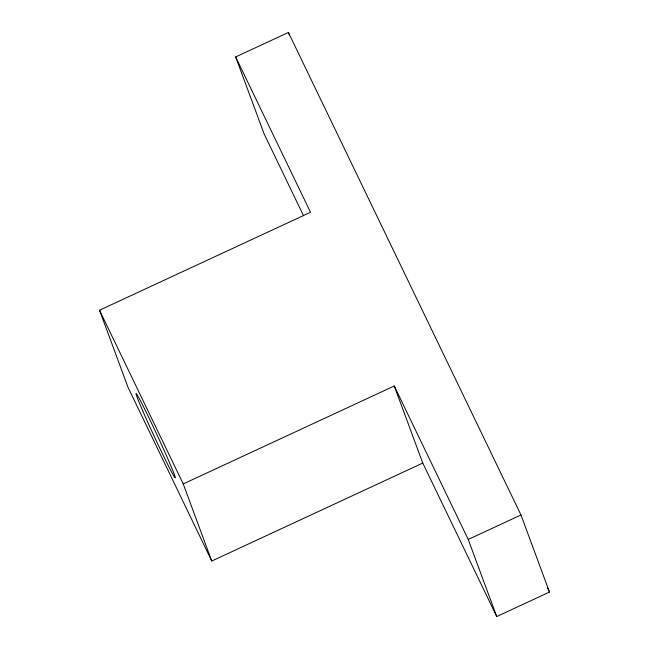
<?xml version="1.0" encoding="UTF-8"?>
<svg xmlns="http://www.w3.org/2000/svg" width="649" height="649" viewBox="0 0 649 649"><rect width="100%" height="100%" fill="white"/><g stroke="black" fill="none" stroke-linecap="round" stroke-linejoin="round"><path stroke-width="0.97" d="M303.57 215.784L264.167 134.027L235.652 56.942L288.407 32.45L520.977 514.973L549.492 592.058L496.736 616.55L422.767 463.078L394.251 385.985L183.237 483.935L211.752 561.028L422.767 463.078M211.752 561.028L128.023 387.315L99.508 310.23L310.522 212.28L235.652 56.942M496.736 616.55L468.221 539.465L520.977 514.973M547.294 587.499L549.492 592.058M394.251 385.985L468.221 539.465M99.508 310.23L183.237 483.935M288.407 32.45L289.446 35.273M142.691 410.76A46.558 1.59 65.1 0 0 174.914 477.623A46.558 1.59 65.1 0 0 149.294 418.5A46.558 1.59 65.1 0 0 142.691 410.76"/></g></svg>
